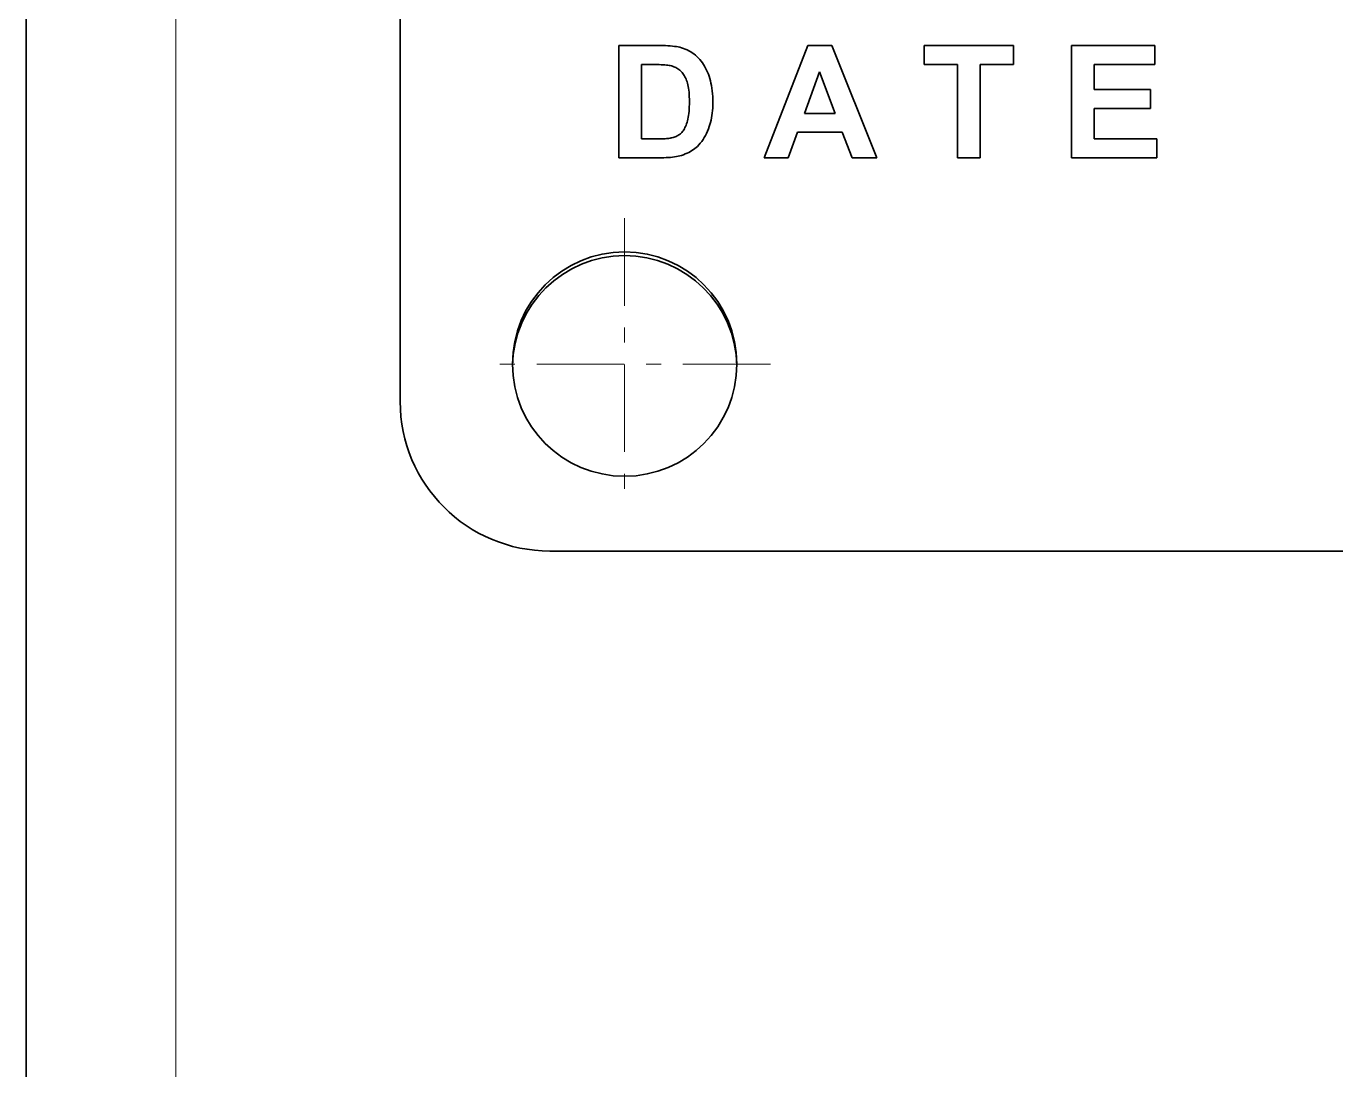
# Model space of a CAD drawing. Extents: x 23 to 587, y 4 to 413.
# Drawn here: x 233.62 to 242.37, y 149.58 to 156.55 of the extents above; entities that cross this region are included whole.
import ezdxf

# ---------------------------------------------------------------- set-up
doc = ezdxf.new("R2010")
doc.units = 0
doc.linetypes.add('DASHDOT', pattern=[18.5, 12, -3, 0.5, -3])
doc.layers.get('0').update_dxf_attribs({"lineweight": 13})

# ---------------------------------------------------------------- blocks, each defined once
blk = doc.blocks.new('BLOCK7075')
at = {"color": 7, "linetype": 'DASHDOT', "lineweight": 13, "ltscale": 0.0975}
for p, q in [((-62, 29.5), (-62, 25.6)), ((-60.05, 27.55), (-63.95, 27.55))]:
    blk.add_line(p, q, dxfattribs=at)
blk = doc.blocks.new('BLOCK7080')
at = {"color": 7, "lineweight": 35}
for p, q in [((-70, 58), (-70, -58)), ((-65, 27.05), (-65, 53.05)), ((-17, 25.05), (-63, 25.05))]:
    blk.add_line(p, q, dxfattribs=at)
at = {"color": 7, "lineweight": 13}
blk.add_line((-68, 58), (-68, -58), dxfattribs=at)
at = {"color": 7, "lineweight": 35, "ltscale": 0.0375}
for p, q in [((-62.079, 30.308), (-62.079, 31.808)), ((-56.025, 30.308), (-56.025, 31.808))]:
    blk.add_line(p, q, dxfattribs=at)
at = {"color": 7, "lineweight": 35, "ltscale": 0.013839}
blk.add_line((-62.079, 31.808), (-61.525, 31.808), dxfattribs=at)
at = {"color": 7, "lineweight": 35, "ltscale": 0.000914029}
blk.add_line((-61.525, 31.808), (-61.489, 31.808), dxfattribs=at)
at = {"color": 7, "lineweight": 35, "ltscale": 0.000869638}
blk.add_line((-61.489, 31.808), (-61.454, 31.807), dxfattribs=at)
at = {"color": 7, "lineweight": 35, "ltscale": 0.000825704}
blk.add_line((-61.454, 31.807), (-61.421, 31.806), dxfattribs=at)
at = {"color": 7, "lineweight": 35, "ltscale": 0.000782073}
blk.add_line((-61.421, 31.806), (-61.39, 31.804), dxfattribs=at)
at = {"color": 7, "lineweight": 35, "ltscale": 0.000738868}
blk.add_line((-61.39, 31.804), (-61.36, 31.801), dxfattribs=at)
at = {"color": 7, "lineweight": 35, "ltscale": 0.000695918}
blk.add_line((-61.36, 31.801), (-61.333, 31.798), dxfattribs=at)
at = {"color": 7, "lineweight": 35, "ltscale": 0.000653438}
blk.add_line((-61.333, 31.798), (-61.307, 31.794), dxfattribs=at)
at = {"color": 7, "lineweight": 35, "ltscale": 0.000612053}
blk.add_line((-61.307, 31.794), (-61.283, 31.79), dxfattribs=at)
at = {"color": 7, "lineweight": 35, "ltscale": 0.00057102}
blk.add_line((-61.283, 31.79), (-61.26, 31.785), dxfattribs=at)
at = {"color": 7, "lineweight": 35, "ltscale": 0.000531032}
blk.add_line((-61.26, 31.785), (-61.24, 31.78), dxfattribs=at)
at = {"color": 7, "lineweight": 35, "ltscale": 0.000683476}
blk.add_line((-61.24, 31.78), (-61.214, 31.771), dxfattribs=at)
at = {"color": 7, "lineweight": 35, "ltscale": 0.000675441}
blk.add_line((-61.214, 31.771), (-61.189, 31.762), dxfattribs=at)
at = {"color": 7, "lineweight": 35, "ltscale": 0.000669515}
blk.add_line((-61.189, 31.762), (-61.164, 31.751), dxfattribs=at)
at = {"color": 7, "lineweight": 35, "ltscale": 0.000665191}
blk.add_line((-61.164, 31.751), (-61.14, 31.739), dxfattribs=at)
at = {"color": 7, "lineweight": 35, "ltscale": 0.000662859}
blk.add_line((-61.14, 31.739), (-61.117, 31.726), dxfattribs=at)
at = {"color": 7, "lineweight": 35, "ltscale": 0.000662462}
blk.add_line((-61.117, 31.726), (-61.095, 31.711), dxfattribs=at)
at = {"color": 7, "lineweight": 35, "ltscale": 0.000663985}
blk.add_line((-61.095, 31.711), (-61.074, 31.696), dxfattribs=at)
at = {"color": 7, "lineweight": 35, "ltscale": 0.000667384}
blk.add_line((-61.074, 31.696), (-61.053, 31.679), dxfattribs=at)
at = {"color": 7, "lineweight": 35, "ltscale": 0.040244}
blk.add_line((-60.135, 30.308), (-59.551, 31.808), dxfattribs=at)
at = {"color": 7, "lineweight": 35, "ltscale": 0.008006}
blk.add_line((-59.551, 31.808), (-59.23, 31.808), dxfattribs=at)
at = {"color": 7, "lineweight": 35, "ltscale": 0.040394}
blk.add_line((-59.23, 31.808), (-58.63, 30.308), dxfattribs=at)
at = {"color": 7, "lineweight": 35, "ltscale": 0.0298}
blk.add_line((-57.994, 31.808), (-56.802, 31.808), dxfattribs=at)
at = {"color": 7, "lineweight": 35, "ltscale": 0.006344}
for p, q in [((-57.994, 31.555), (-57.994, 31.808)), ((-56.802, 31.808), (-56.802, 31.555)), ((-54.913, 31.808), (-54.913, 31.555))]:
    blk.add_line(p, q, dxfattribs=at)
at = {"color": 7, "lineweight": 35, "ltscale": 0.027805}
blk.add_line((-56.025, 31.808), (-54.913, 31.808), dxfattribs=at)
at = {"color": 7, "lineweight": 35, "ltscale": 0.024838}
blk.add_line((-61.776, 30.561), (-61.776, 31.555), dxfattribs=at)
at = {"color": 7, "lineweight": 35, "ltscale": 0.003402}
blk.add_line((-61.776, 31.555), (-61.64, 31.555), dxfattribs=at)
at = {"color": 7, "lineweight": 35, "ltscale": 0.000895507}
blk.add_line((-61.64, 31.555), (-61.604, 31.555), dxfattribs=at)
at = {"color": 7, "lineweight": 35, "ltscale": 0.000834744}
blk.add_line((-61.604, 31.555), (-61.571, 31.554), dxfattribs=at)
at = {"color": 7, "lineweight": 35, "ltscale": 0.000774008}
blk.add_line((-61.571, 31.554), (-61.54, 31.553), dxfattribs=at)
at = {"color": 7, "lineweight": 35, "ltscale": 0.000713219}
blk.add_line((-61.54, 31.553), (-61.511, 31.552), dxfattribs=at)
at = {"color": 7, "lineweight": 35, "ltscale": 0.000652931}
blk.add_line((-61.511, 31.552), (-61.485, 31.551), dxfattribs=at)
at = {"color": 7, "lineweight": 35, "ltscale": 0.000592378}
blk.add_line((-61.485, 31.551), (-61.462, 31.549), dxfattribs=at)
at = {"color": 7, "lineweight": 35, "ltscale": 0.000532289}
blk.add_line((-61.462, 31.549), (-61.44, 31.548), dxfattribs=at)
at = {"color": 7, "lineweight": 35, "ltscale": 0.000472473}
blk.add_line((-61.44, 31.548), (-61.422, 31.545), dxfattribs=at)
at = {"color": 7, "lineweight": 35, "ltscale": 0.000413027}
blk.add_line((-61.422, 31.545), (-61.405, 31.543), dxfattribs=at)
at = {"color": 7, "lineweight": 35, "ltscale": 0.000354364}
blk.add_line((-61.405, 31.543), (-61.391, 31.54), dxfattribs=at)
at = {"color": 7, "lineweight": 35, "ltscale": 0.00042902}
blk.add_line((-61.391, 31.54), (-61.375, 31.536), dxfattribs=at)
at = {"color": 7, "lineweight": 35, "ltscale": 0.000419252}
blk.add_line((-61.375, 31.536), (-61.359, 31.532), dxfattribs=at)
at = {"color": 7, "lineweight": 35, "ltscale": 0.00041001}
blk.add_line((-61.359, 31.532), (-61.343, 31.526), dxfattribs=at)
at = {"color": 7, "lineweight": 35, "ltscale": 0.000402123}
blk.add_line((-61.343, 31.526), (-61.328, 31.52), dxfattribs=at)
at = {"color": 7, "lineweight": 35, "ltscale": 0.000395577}
blk.add_line((-61.328, 31.52), (-61.314, 31.513), dxfattribs=at)
at = {"color": 7, "lineweight": 35, "ltscale": 0.000389656}
blk.add_line((-61.314, 31.513), (-61.3, 31.506), dxfattribs=at)
at = {"color": 7, "lineweight": 35, "ltscale": 0.000672653}
blk.add_line((-61.053, 31.679), (-61.033, 31.661), dxfattribs=at)
at = {"color": 7, "lineweight": 35, "ltscale": 0.000679618}
blk.add_line((-61.033, 31.661), (-61.014, 31.642), dxfattribs=at)
at = {"color": 7, "lineweight": 35, "ltscale": 0.000684486}
blk.add_line((-61.014, 31.642), (-60.995, 31.621), dxfattribs=at)
at = {"color": 7, "lineweight": 35, "ltscale": 0.000686688}
blk.add_line((-60.995, 31.621), (-60.978, 31.6), dxfattribs=at)
at = {"color": 7, "lineweight": 35, "ltscale": 0.000689965}
blk.add_line((-60.978, 31.6), (-60.961, 31.578), dxfattribs=at)
at = {"color": 7, "lineweight": 35, "ltscale": 0.000695137}
blk.add_line((-60.961, 31.578), (-60.946, 31.555), dxfattribs=at)
at = {"color": 7, "lineweight": 35, "ltscale": 0.000701659}
blk.add_line((-60.946, 31.555), (-60.931, 31.531), dxfattribs=at)
at = {"color": 7, "lineweight": 35, "ltscale": 0.000709384}
blk.add_line((-60.931, 31.531), (-60.917, 31.506), dxfattribs=at)
at = {"color": 7, "lineweight": 35, "ltscale": 0.011127}
blk.add_line((-57.549, 31.555), (-57.994, 31.555), dxfattribs=at)
at = {"color": 7, "lineweight": 35, "ltscale": 0.031156}
for p, q in [((-57.549, 30.308), (-57.549, 31.555)), ((-57.246, 31.555), (-57.246, 30.308))]:
    blk.add_line(p, q, dxfattribs=at)
at = {"color": 7, "lineweight": 35, "ltscale": 0.011102}
blk.add_line((-56.802, 31.555), (-57.246, 31.555), dxfattribs=at)
at = {"color": 7, "lineweight": 35, "ltscale": 0.008313}
blk.add_line((-55.722, 31.555), (-55.722, 31.222), dxfattribs=at)
at = {"color": 7, "lineweight": 35, "ltscale": 0.020234}
blk.add_line((-54.913, 31.555), (-55.722, 31.555), dxfattribs=at)
at = {"color": 7, "lineweight": 35, "ltscale": 0.000385341}
blk.add_line((-61.3, 31.506), (-61.287, 31.498), dxfattribs=at)
at = {"color": 7, "lineweight": 35, "ltscale": 0.000382072}
blk.add_line((-61.287, 31.498), (-61.274, 31.489), dxfattribs=at)
at = {"color": 7, "lineweight": 35, "ltscale": 0.000380369}
blk.add_line((-61.274, 31.489), (-61.263, 31.48), dxfattribs=at)
at = {"color": 7, "lineweight": 35, "ltscale": 0.000379753}
blk.add_line((-61.263, 31.48), (-61.251, 31.47), dxfattribs=at)
at = {"color": 7, "lineweight": 35, "ltscale": 0.000382492}
blk.add_line((-61.251, 31.47), (-61.24, 31.459), dxfattribs=at)
at = {"color": 7, "lineweight": 35, "ltscale": 0.000389437}
blk.add_line((-61.24, 31.459), (-61.23, 31.447), dxfattribs=at)
at = {"color": 7, "lineweight": 35, "ltscale": 0.000397139}
blk.add_line((-61.23, 31.447), (-61.22, 31.435), dxfattribs=at)
at = {"color": 7, "lineweight": 35, "ltscale": 0.000406272}
blk.add_line((-61.22, 31.435), (-61.211, 31.421), dxfattribs=at)
at = {"color": 7, "lineweight": 35, "ltscale": 0.000416301}
blk.add_line((-61.211, 31.421), (-61.202, 31.407), dxfattribs=at)
at = {"color": 7, "lineweight": 35, "ltscale": 0.000427882}
blk.add_line((-61.202, 31.407), (-61.194, 31.392), dxfattribs=at)
at = {"color": 7, "lineweight": 35, "ltscale": 0.000440327}
blk.add_line((-61.194, 31.392), (-61.186, 31.377), dxfattribs=at)
at = {"color": 7, "lineweight": 35, "ltscale": 0.000453329}
blk.add_line((-61.186, 31.377), (-61.179, 31.36), dxfattribs=at)
at = {"color": 7, "lineweight": 35, "ltscale": 0.000467672}
blk.add_line((-61.179, 31.36), (-61.172, 31.343), dxfattribs=at)
at = {"color": 7, "lineweight": 35, "ltscale": 0.000482201}
blk.add_line((-61.172, 31.343), (-61.165, 31.324), dxfattribs=at)
at = {"color": 7, "lineweight": 35, "ltscale": 0.0007182}
blk.add_line((-60.917, 31.506), (-60.904, 31.481), dxfattribs=at)
at = {"color": 7, "lineweight": 35, "ltscale": 0.000728521}
blk.add_line((-60.904, 31.481), (-60.892, 31.454), dxfattribs=at)
at = {"color": 7, "lineweight": 35, "ltscale": 0.000740187}
blk.add_line((-60.892, 31.454), (-60.881, 31.427), dxfattribs=at)
at = {"color": 7, "lineweight": 35, "ltscale": 0.000752824}
blk.add_line((-60.881, 31.427), (-60.871, 31.399), dxfattribs=at)
at = {"color": 7, "lineweight": 35, "ltscale": 0.000771583}
blk.add_line((-60.871, 31.399), (-60.861, 31.369), dxfattribs=at)
at = {"color": 7, "lineweight": 35, "ltscale": 0.000796852}
blk.add_line((-60.861, 31.369), (-60.853, 31.338), dxfattribs=at)
at = {"color": 7, "lineweight": 35, "ltscale": 0.000823502}
blk.add_line((-60.853, 31.338), (-60.846, 31.306), dxfattribs=at)
at = {"color": 7, "lineweight": 35, "ltscale": 0.014809}
blk.add_line((-59.597, 30.902), (-59.394, 31.458), dxfattribs=at)
at = {"color": 7, "lineweight": 35, "ltscale": 0.014844}
blk.add_line((-59.394, 31.458), (-59.187, 30.902), dxfattribs=at)
at = {"color": 7, "lineweight": 35, "ltscale": 0.000507428}
blk.add_line((-61.165, 31.324), (-61.159, 31.305), dxfattribs=at)
at = {"color": 7, "lineweight": 35, "ltscale": 0.000541989}
blk.add_line((-61.159, 31.305), (-61.154, 31.284), dxfattribs=at)
at = {"color": 7, "lineweight": 35, "ltscale": 0.00057803}
blk.add_line((-61.154, 31.284), (-61.15, 31.261), dxfattribs=at)
at = {"color": 7, "lineweight": 35, "ltscale": 0.000615438}
blk.add_line((-61.15, 31.261), (-61.146, 31.237), dxfattribs=at)
at = {"color": 7, "lineweight": 35, "ltscale": 0.000652842}
blk.add_line((-61.146, 31.237), (-61.142, 31.211), dxfattribs=at)
at = {"color": 7, "lineweight": 35, "ltscale": 0.000691257}
blk.add_line((-61.142, 31.211), (-61.139, 31.184), dxfattribs=at)
at = {"color": 7, "lineweight": 35, "ltscale": 0.00073021}
blk.add_line((-61.139, 31.184), (-61.137, 31.154), dxfattribs=at)
at = {"color": 7, "lineweight": 35, "ltscale": 0.000851279}
blk.add_line((-60.846, 31.306), (-60.839, 31.273), dxfattribs=at)
at = {"color": 7, "lineweight": 35, "ltscale": 0.000879802}
blk.add_line((-60.839, 31.273), (-60.834, 31.238), dxfattribs=at)
at = {"color": 7, "lineweight": 35, "ltscale": 0.000910024}
blk.add_line((-60.834, 31.238), (-60.829, 31.202), dxfattribs=at)
at = {"color": 7, "lineweight": 35, "ltscale": 0.000940468}
blk.add_line((-60.829, 31.202), (-60.826, 31.165), dxfattribs=at)
at = {"color": 7, "lineweight": 35, "ltscale": 0.000972018}
blk.add_line((-60.826, 31.165), (-60.823, 31.126), dxfattribs=at)
at = {"color": 7, "lineweight": 35, "ltscale": 0.018827}
for p, q in [((-55.722, 31.222), (-54.969, 31.222)), ((-54.969, 30.969), (-55.722, 30.969))]:
    blk.add_line(p, q, dxfattribs=at)
at = {"color": 7, "lineweight": 35, "ltscale": 0.006318}
for p, q in [((-54.969, 31.222), (-54.969, 30.969)), ((-54.884, 30.561), (-54.884, 30.308))]:
    blk.add_line(p, q, dxfattribs=at)
at = {"color": 7, "lineweight": 35, "ltscale": 0.000769605}
blk.add_line((-61.137, 31.154), (-61.136, 31.124), dxfattribs=at)
at = {"color": 7, "lineweight": 35, "ltscale": 0.000779143}
blk.add_line((-61.136, 30.991), (-61.137, 30.96), dxfattribs=at)
at = {"color": 7, "lineweight": 35, "ltscale": 0.000809429}
blk.add_line((-61.136, 31.124), (-61.135, 31.091), dxfattribs=at)
at = {"color": 7, "lineweight": 35, "ltscale": 0.000815152}
blk.add_line((-61.135, 31.023), (-61.136, 30.991), dxfattribs=at)
at = {"color": 7, "lineweight": 35, "ltscale": 0.000849584}
blk.add_line((-61.135, 31.091), (-61.135, 31.057), dxfattribs=at)
at = {"color": 7, "lineweight": 35, "ltscale": 0.000851459}
blk.add_line((-61.135, 31.057), (-61.135, 31.023), dxfattribs=at)
at = {"color": 7, "lineweight": 35, "ltscale": 0.001004}
blk.add_line((-60.823, 31.126), (-60.822, 31.086), dxfattribs=at)
at = {"color": 7, "lineweight": 35, "ltscale": 0.000888346}
blk.add_line((-60.822, 31.008), (-60.823, 30.972), dxfattribs=at)
at = {"color": 7, "lineweight": 35, "ltscale": 0.001037}
blk.add_line((-60.822, 31.086), (-60.821, 31.044), dxfattribs=at)
at = {"color": 7, "lineweight": 35, "ltscale": 0.000913321}
blk.add_line((-60.821, 31.044), (-60.822, 31.008), dxfattribs=at)
at = {"color": 7, "lineweight": 35, "ltscale": 0.000573879}
blk.add_line((-61.154, 30.826), (-61.159, 30.804), dxfattribs=at)
at = {"color": 7, "lineweight": 35, "ltscale": 0.000606478}
blk.add_line((-61.15, 30.85), (-61.154, 30.826), dxfattribs=at)
at = {"color": 7, "lineweight": 35, "ltscale": 0.000639922}
blk.add_line((-61.146, 30.875), (-61.15, 30.85), dxfattribs=at)
at = {"color": 7, "lineweight": 35, "ltscale": 0.000673646}
blk.add_line((-61.142, 30.902), (-61.146, 30.875), dxfattribs=at)
at = {"color": 7, "lineweight": 35, "ltscale": 0.000708349}
blk.add_line((-61.139, 30.93), (-61.142, 30.902), dxfattribs=at)
at = {"color": 7, "lineweight": 35, "ltscale": 0.000743898}
blk.add_line((-61.137, 30.96), (-61.139, 30.93), dxfattribs=at)
at = {"color": 7, "lineweight": 35, "ltscale": 0.000774452}
blk.add_line((-60.838, 30.84), (-60.844, 30.81), dxfattribs=at)
at = {"color": 7, "lineweight": 35, "ltscale": 0.000795225}
blk.add_line((-60.833, 30.872), (-60.838, 30.84), dxfattribs=at)
at = {"color": 7, "lineweight": 35, "ltscale": 0.000817584}
blk.add_line((-60.829, 30.904), (-60.833, 30.872), dxfattribs=at)
at = {"color": 7, "lineweight": 35, "ltscale": 0.000840433}
blk.add_line((-60.826, 30.938), (-60.829, 30.904), dxfattribs=at)
at = {"color": 7, "lineweight": 35, "ltscale": 0.000863673}
blk.add_line((-60.823, 30.972), (-60.826, 30.938), dxfattribs=at)
at = {"color": 7, "lineweight": 35, "ltscale": 0.010232}
blk.add_line((-59.187, 30.902), (-59.597, 30.902), dxfattribs=at)
at = {"color": 7, "lineweight": 35, "ltscale": 0.010206}
blk.add_line((-55.722, 30.969), (-55.722, 30.561), dxfattribs=at)
at = {"color": 7, "lineweight": 35, "ltscale": 0.000328273}
blk.add_line((-61.245, 30.638), (-61.255, 30.629), dxfattribs=at)
at = {"color": 7, "lineweight": 35, "ltscale": 0.000334227}
blk.add_line((-61.235, 30.647), (-61.245, 30.638), dxfattribs=at)
at = {"color": 7, "lineweight": 35, "ltscale": 0.000348739}
blk.add_line((-61.226, 30.658), (-61.235, 30.647), dxfattribs=at)
at = {"color": 7, "lineweight": 35, "ltscale": 0.00036527}
blk.add_line((-61.217, 30.669), (-61.226, 30.658), dxfattribs=at)
at = {"color": 7, "lineweight": 35, "ltscale": 0.000383098}
blk.add_line((-61.209, 30.682), (-61.217, 30.669), dxfattribs=at)
at = {"color": 7, "lineweight": 35, "ltscale": 0.000402568}
blk.add_line((-61.2, 30.696), (-61.209, 30.682), dxfattribs=at)
at = {"color": 7, "lineweight": 35, "ltscale": 0.00042314}
blk.add_line((-61.193, 30.711), (-61.2, 30.696), dxfattribs=at)
at = {"color": 7, "lineweight": 35, "ltscale": 0.000444589}
blk.add_line((-61.185, 30.727), (-61.193, 30.711), dxfattribs=at)
at = {"color": 7, "lineweight": 35, "ltscale": 0.000467323}
blk.add_line((-61.178, 30.745), (-61.185, 30.727), dxfattribs=at)
at = {"color": 7, "lineweight": 35, "ltscale": 0.000490823}
blk.add_line((-61.172, 30.763), (-61.178, 30.745), dxfattribs=at)
at = {"color": 7, "lineweight": 35, "ltscale": 0.000514273}
blk.add_line((-61.165, 30.783), (-61.172, 30.763), dxfattribs=at)
at = {"color": 7, "lineweight": 35, "ltscale": 0.000542223}
blk.add_line((-61.159, 30.804), (-61.165, 30.783), dxfattribs=at)
at = {"color": 7, "lineweight": 35, "ltscale": 0.000815342}
blk.add_line((-60.892, 30.662), (-60.906, 30.632), dxfattribs=at)
at = {"color": 7, "lineweight": 35, "ltscale": 0.000834514}
blk.add_line((-60.879, 30.693), (-60.892, 30.662), dxfattribs=at)
at = {"color": 7, "lineweight": 35, "ltscale": 0.000854905}
blk.add_line((-60.868, 30.725), (-60.879, 30.693), dxfattribs=at)
at = {"color": 7, "lineweight": 35, "ltscale": 0.000717016}
blk.add_line((-60.859, 30.752), (-60.868, 30.725), dxfattribs=at)
at = {"color": 7, "lineweight": 35, "ltscale": 0.000735296}
blk.add_line((-60.851, 30.781), (-60.859, 30.752), dxfattribs=at)
at = {"color": 7, "lineweight": 35, "ltscale": 0.000753972}
blk.add_line((-60.844, 30.81), (-60.851, 30.781), dxfattribs=at)
at = {"color": 7, "lineweight": 35, "ltscale": 0.009063}
blk.add_line((-59.69, 30.649), (-59.814, 30.308), dxfattribs=at)
at = {"color": 7, "lineweight": 35, "ltscale": 0.01499}
blk.add_line((-59.09, 30.649), (-59.69, 30.649), dxfattribs=at)
at = {"color": 7, "lineweight": 35, "ltscale": 0.009126}
blk.add_line((-58.959, 30.308), (-59.09, 30.649), dxfattribs=at)
at = {"color": 7, "lineweight": 35, "ltscale": 0.005653}
blk.add_line((-61.55, 30.561), (-61.776, 30.561), dxfattribs=at)
at = {"color": 7, "lineweight": 35, "ltscale": 0.000616835}
blk.add_line((-61.525, 30.561), (-61.55, 30.561), dxfattribs=at)
at = {"color": 7, "lineweight": 35, "ltscale": 0.000581473}
blk.add_line((-61.502, 30.562), (-61.525, 30.561), dxfattribs=at)
at = {"color": 7, "lineweight": 35, "ltscale": 0.000546369}
blk.add_line((-61.48, 30.562), (-61.502, 30.562), dxfattribs=at)
at = {"color": 7, "lineweight": 35, "ltscale": 0.000511595}
blk.add_line((-61.46, 30.563), (-61.48, 30.562), dxfattribs=at)
at = {"color": 7, "lineweight": 35, "ltscale": 0.000476604}
blk.add_line((-61.441, 30.565), (-61.46, 30.563), dxfattribs=at)
at = {"color": 7, "lineweight": 35, "ltscale": 0.000441974}
blk.add_line((-61.423, 30.566), (-61.441, 30.565), dxfattribs=at)
at = {"color": 7, "lineweight": 35, "ltscale": 0.000407592}
blk.add_line((-61.407, 30.568), (-61.423, 30.566), dxfattribs=at)
at = {"color": 7, "lineweight": 35, "ltscale": 0.000373545}
blk.add_line((-61.392, 30.57), (-61.407, 30.568), dxfattribs=at)
at = {"color": 7, "lineweight": 35, "ltscale": 0.000339806}
blk.add_line((-61.379, 30.573), (-61.392, 30.57), dxfattribs=at)
at = {"color": 7, "lineweight": 35, "ltscale": 0.000306574}
blk.add_line((-61.367, 30.575), (-61.379, 30.573), dxfattribs=at)
at = {"color": 7, "lineweight": 35, "ltscale": 0.000375335}
blk.add_line((-61.352, 30.579), (-61.367, 30.575), dxfattribs=at)
at = {"color": 7, "lineweight": 35, "ltscale": 0.000366632}
blk.add_line((-61.338, 30.584), (-61.352, 30.579), dxfattribs=at)
at = {"color": 7, "lineweight": 35, "ltscale": 0.000359257}
blk.add_line((-61.325, 30.589), (-61.338, 30.584), dxfattribs=at)
at = {"color": 7, "lineweight": 35, "ltscale": 0.000352185}
blk.add_line((-61.312, 30.594), (-61.325, 30.589), dxfattribs=at)
at = {"color": 7, "lineweight": 35, "ltscale": 0.000346017}
blk.add_line((-61.299, 30.6), (-61.312, 30.594), dxfattribs=at)
at = {"color": 7, "lineweight": 35, "ltscale": 0.0003407}
blk.add_line((-61.287, 30.607), (-61.299, 30.6), dxfattribs=at)
at = {"color": 7, "lineweight": 35, "ltscale": 0.000336091}
blk.add_line((-61.276, 30.614), (-61.287, 30.607), dxfattribs=at)
at = {"color": 7, "lineweight": 35, "ltscale": 0.00033255}
blk.add_line((-61.265, 30.621), (-61.276, 30.614), dxfattribs=at)
at = {"color": 7, "lineweight": 35, "ltscale": 0.000329923}
blk.add_line((-61.255, 30.629), (-61.265, 30.621), dxfattribs=at)
at = {"color": 7, "lineweight": 35, "ltscale": 0.000729822}
blk.add_line((-61.008, 30.481), (-61.028, 30.46), dxfattribs=at)
at = {"color": 7, "lineweight": 35, "ltscale": 0.000736172}
blk.add_line((-60.988, 30.503), (-61.008, 30.481), dxfattribs=at)
at = {"color": 7, "lineweight": 35, "ltscale": 0.000745136}
blk.add_line((-60.97, 30.526), (-60.988, 30.503), dxfattribs=at)
at = {"color": 7, "lineweight": 35, "ltscale": 0.000755339}
blk.add_line((-60.952, 30.551), (-60.97, 30.526), dxfattribs=at)
at = {"color": 7, "lineweight": 35, "ltscale": 0.000767598}
blk.add_line((-60.936, 30.577), (-60.952, 30.551), dxfattribs=at)
at = {"color": 7, "lineweight": 35, "ltscale": 0.000782243}
blk.add_line((-60.92, 30.604), (-60.936, 30.577), dxfattribs=at)
at = {"color": 7, "lineweight": 35, "ltscale": 0.00079811}
blk.add_line((-60.906, 30.632), (-60.92, 30.604), dxfattribs=at)
at = {"color": 7, "lineweight": 35, "ltscale": 0.02095}
blk.add_line((-55.722, 30.561), (-54.884, 30.561), dxfattribs=at)
at = {"color": 7, "lineweight": 35, "ltscale": 0.014248}
blk.add_line((-61.509, 30.308), (-62.079, 30.308), dxfattribs=at)
at = {"color": 7, "lineweight": 35, "ltscale": 0.000822089}
blk.add_line((-61.476, 30.309), (-61.509, 30.308), dxfattribs=at)
at = {"color": 7, "lineweight": 35, "ltscale": 0.000788855}
blk.add_line((-61.445, 30.31), (-61.476, 30.309), dxfattribs=at)
at = {"color": 7, "lineweight": 35, "ltscale": 0.000755592}
blk.add_line((-61.414, 30.311), (-61.445, 30.31), dxfattribs=at)
at = {"color": 7, "lineweight": 35, "ltscale": 0.000722949}
blk.add_line((-61.386, 30.313), (-61.414, 30.311), dxfattribs=at)
at = {"color": 7, "lineweight": 35, "ltscale": 0.000690717}
blk.add_line((-61.358, 30.316), (-61.386, 30.313), dxfattribs=at)
at = {"color": 7, "lineweight": 35, "ltscale": 0.000659213}
blk.add_line((-61.332, 30.32), (-61.358, 30.316), dxfattribs=at)
at = {"color": 7, "lineweight": 35, "ltscale": 0.000628066}
blk.add_line((-61.307, 30.324), (-61.332, 30.32), dxfattribs=at)
at = {"color": 7, "lineweight": 35, "ltscale": 0.000597646}
blk.add_line((-61.284, 30.329), (-61.307, 30.324), dxfattribs=at)
at = {"color": 7, "lineweight": 35, "ltscale": 0.000568274}
blk.add_line((-61.262, 30.334), (-61.284, 30.329), dxfattribs=at)
at = {"color": 7, "lineweight": 35, "ltscale": 0.000539692}
blk.add_line((-61.241, 30.34), (-61.262, 30.334), dxfattribs=at)
at = {"color": 7, "lineweight": 35, "ltscale": 0.0006932}
blk.add_line((-61.215, 30.349), (-61.241, 30.34), dxfattribs=at)
at = {"color": 7, "lineweight": 35, "ltscale": 0.000673208}
blk.add_line((-61.19, 30.359), (-61.215, 30.349), dxfattribs=at)
at = {"color": 7, "lineweight": 35, "ltscale": 0.000653877}
blk.add_line((-61.166, 30.369), (-61.19, 30.359), dxfattribs=at)
at = {"color": 7, "lineweight": 35, "ltscale": 0.000635404}
blk.add_line((-61.143, 30.38), (-61.166, 30.369), dxfattribs=at)
at = {"color": 7, "lineweight": 35, "ltscale": 0.000618477}
blk.add_line((-61.121, 30.392), (-61.143, 30.38), dxfattribs=at)
at = {"color": 7, "lineweight": 35, "ltscale": 0.000602755}
blk.add_line((-61.1, 30.404), (-61.121, 30.392), dxfattribs=at)
at = {"color": 7, "lineweight": 35, "ltscale": 0.000588416}
blk.add_line((-61.08, 30.417), (-61.1, 30.404), dxfattribs=at)
at = {"color": 7, "lineweight": 35, "ltscale": 0.000575199}
blk.add_line((-61.062, 30.43), (-61.08, 30.417), dxfattribs=at)
at = {"color": 7, "lineweight": 35, "ltscale": 0.000564102}
blk.add_line((-61.044, 30.445), (-61.062, 30.43), dxfattribs=at)
at = {"color": 7, "lineweight": 35, "ltscale": 0.000553845}
blk.add_line((-61.028, 30.46), (-61.044, 30.445), dxfattribs=at)
at = {"color": 7, "lineweight": 35, "ltscale": 0.008032}
blk.add_line((-59.814, 30.308), (-60.135, 30.308), dxfattribs=at)
at = {"color": 7, "lineweight": 35, "ltscale": 0.008237}
blk.add_line((-58.63, 30.308), (-58.959, 30.308), dxfattribs=at)
at = {"color": 7, "lineweight": 35, "ltscale": 0.007572}
blk.add_line((-57.246, 30.308), (-57.549, 30.308), dxfattribs=at)
at = {"color": 7, "lineweight": 35, "ltscale": 0.028522}
blk.add_line((-54.884, 30.308), (-56.025, 30.308), dxfattribs=at)
at = {"color": 7, "lineweight": 35}
blk.add_circle((-62, 27.55), 1.5, dxfattribs=at)
for centre, radius, start, end in [((-62, 27.5), 1.5, 0.9542, 179.0442), ((-63, 27.05), 2, 180, 270)]:
    blk.add_arc(centre, radius, start, end, dxfattribs=at)

msp = doc.modelspace()

# ---------------------------------------------------------------- block references
at = {"lineweight": 0, "xscale": 0.5, "yscale": 0.5, "zscale": 0.5}
for name in ['BLOCK7080', 'BLOCK7075']:
    msp.add_blockref(name, (268.6158, 140.5185), dxfattribs=at)

doc.saveas('drawing.dxf')
